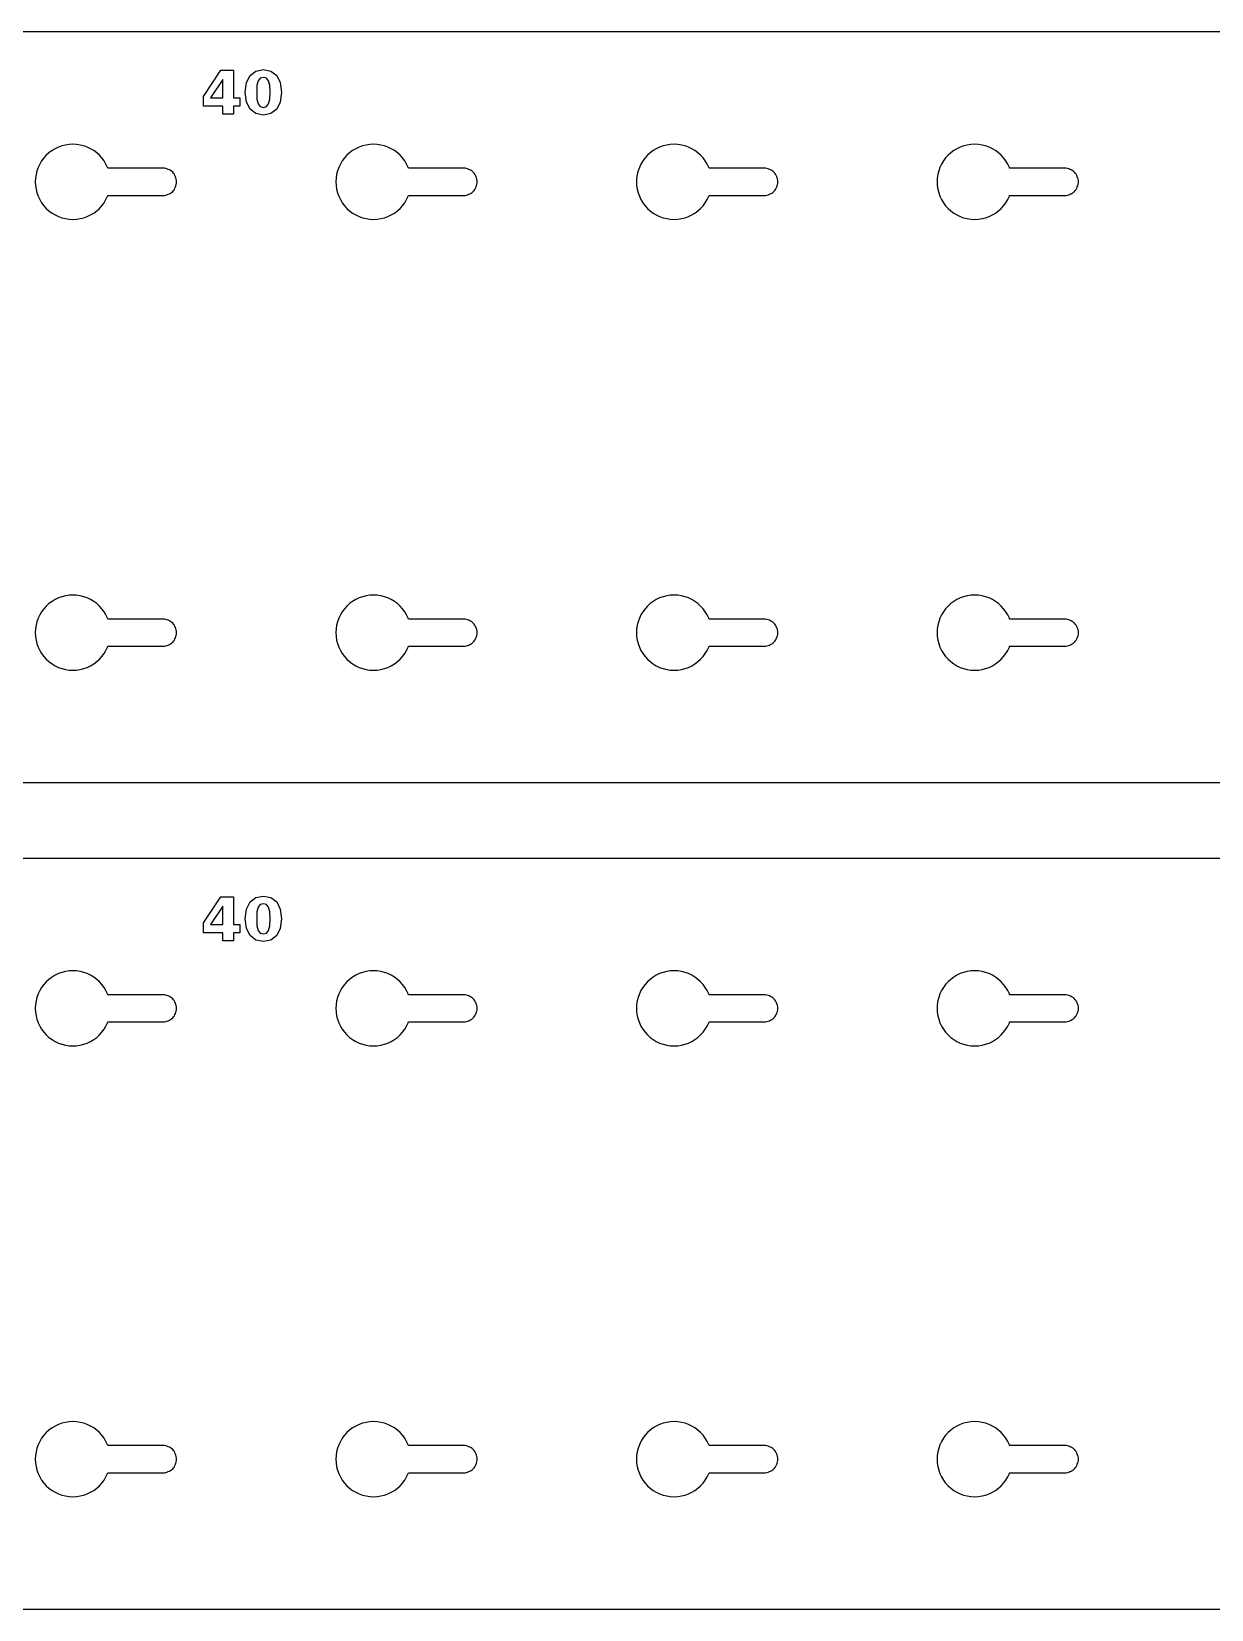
# Model space of a CAD drawing. Header units: millimetres. Extents: x 12 to 808, y 12 to 450.
# Drawn here: x 415.8 to 494.3, y 12.5 to 117.5 of the extents above; entities that cross this region are included whole.
import ezdxf

# ---------------------------------------------------------------- set-up
doc = ezdxf.new("R2010")
doc.units = ezdxf.units.MM
doc.layers.add('CUT', color=1, linetype='Continuous')
doc.layers.add('ENGRAVE', color=5, linetype='Continuous')

msp = doc.modelspace()

# ---------------------------------------------------------------- linework, layer by layer
at = {"layer": 'CUT', "color": 1}
for points in [[(12.5, 112.5), (18.5, 112.5), (18.5, 117.5), (758.5, 117.5), (758.5, 112.5), (764.5, 112.5), (764.5, 72.5), (758.5, 72.5), (758.5, 67.5), (18.5, 67.5), (18.5, 72.5), (12.5, 72.5)], [(420.09, 105.57), (420.27, 105.73), (420.43, 105.91), (420.58, 106.11), (420.7, 106.32), (420.81, 106.54), (420.83, 106.6), (424.5, 106.6), (424.59, 106.6), (424.68, 106.62), (424.76, 106.64), (424.84, 106.67), (424.92, 106.71), (425, 106.75), (425.07, 106.8), (425.14, 106.86), (425.2, 106.93), (425.25, 107), (425.29, 107.08), (425.33, 107.16), (425.36, 107.24), (425.38, 107.32), (425.4, 107.41), (425.4, 107.5), (425.4, 107.59), (425.38, 107.68), (425.36, 107.76), (425.33, 107.84), (425.29, 107.92), (425.25, 108), (425.2, 108.07), (425.14, 108.14), (425.07, 108.2), (425, 108.25), (424.92, 108.29), (424.84, 108.33), (424.76, 108.36), (424.68, 108.38), (424.59, 108.4), (424.5, 108.4), (420.83, 108.4), (420.81, 108.46), (420.7, 108.68), (420.58, 108.89), (420.43, 109.09), (420.27, 109.27), (420.09, 109.43), (419.89, 109.58), (419.68, 109.7), (419.46, 109.81), (419.23, 109.89), (418.99, 109.95), (418.75, 109.99), (418.5, 110), (418.25, 109.99), (418.01, 109.95), (417.77, 109.89), (417.54, 109.81), (417.32, 109.7), (417.11, 109.58), (416.91, 109.43), (416.73, 109.27), (416.57, 109.09), (416.42, 108.89), (416.3, 108.68), (416.19, 108.46), (416.11, 108.23), (416.05, 107.99), (416.01, 107.75), (416, 107.5), (416.01, 107.25), (416.05, 107.01), (416.11, 106.77), (416.19, 106.54), (416.3, 106.32), (416.42, 106.11), (416.57, 105.91), (416.73, 105.73), (416.91, 105.57), (417.11, 105.42), (417.32, 105.3), (417.54, 105.19), (417.77, 105.11), (418.01, 105.05), (418.25, 105.01), (418.5, 105), (418.75, 105.01), (418.99, 105.05), (419.23, 105.11), (419.46, 105.19), (419.68, 105.3), (419.89, 105.42)], [(440.09, 105.57), (440.27, 105.73), (440.43, 105.91), (440.58, 106.11), (440.7, 106.32), (440.81, 106.54), (440.83, 106.6), (444.5, 106.6), (444.59, 106.6), (444.68, 106.62), (444.76, 106.64), (444.84, 106.67), (444.92, 106.71), (445, 106.75), (445.07, 106.8), (445.14, 106.86), (445.2, 106.93), (445.25, 107), (445.29, 107.08), (445.33, 107.16), (445.36, 107.24), (445.38, 107.32), (445.4, 107.41), (445.4, 107.5), (445.4, 107.59), (445.38, 107.68), (445.36, 107.76), (445.33, 107.84), (445.29, 107.92), (445.25, 108), (445.2, 108.07), (445.14, 108.14), (445.07, 108.2), (445, 108.25), (444.92, 108.29), (444.84, 108.33), (444.76, 108.36), (444.68, 108.38), (444.59, 108.4), (444.5, 108.4), (440.83, 108.4), (440.81, 108.46), (440.7, 108.68), (440.58, 108.89), (440.43, 109.09), (440.27, 109.27), (440.09, 109.43), (439.89, 109.58), (439.68, 109.7), (439.46, 109.81), (439.23, 109.89), (438.99, 109.95), (438.75, 109.99), (438.5, 110), (438.25, 109.99), (438.01, 109.95), (437.77, 109.89), (437.54, 109.81), (437.32, 109.7), (437.11, 109.58), (436.91, 109.43), (436.73, 109.27), (436.57, 109.09), (436.42, 108.89), (436.3, 108.68), (436.19, 108.46), (436.11, 108.23), (436.05, 107.99), (436.01, 107.75), (436, 107.5), (436.01, 107.25), (436.05, 107.01), (436.11, 106.77), (436.19, 106.54), (436.3, 106.32), (436.42, 106.11), (436.57, 105.91), (436.73, 105.73), (436.91, 105.57), (437.11, 105.42), (437.32, 105.3), (437.54, 105.19), (437.77, 105.11), (438.01, 105.05), (438.25, 105.01), (438.5, 105), (438.75, 105.01), (438.99, 105.05), (439.23, 105.11), (439.46, 105.19), (439.68, 105.3), (439.89, 105.42)], [(460.09, 105.57), (460.27, 105.73), (460.43, 105.91), (460.58, 106.11), (460.7, 106.32), (460.81, 106.54), (460.83, 106.6), (464.5, 106.6), (464.59, 106.6), (464.68, 106.62), (464.76, 106.64), (464.84, 106.67), (464.92, 106.71), (465, 106.75), (465.07, 106.8), (465.14, 106.86), (465.2, 106.93), (465.25, 107), (465.29, 107.08), (465.33, 107.16), (465.36, 107.24), (465.38, 107.32), (465.4, 107.41), (465.4, 107.5), (465.4, 107.59), (465.38, 107.68), (465.36, 107.76), (465.33, 107.84), (465.29, 107.92), (465.25, 108), (465.2, 108.07), (465.14, 108.14), (465.07, 108.2), (465, 108.25), (464.92, 108.29), (464.84, 108.33), (464.76, 108.36), (464.68, 108.38), (464.59, 108.4), (464.5, 108.4), (460.83, 108.4), (460.81, 108.46), (460.7, 108.68), (460.58, 108.89), (460.43, 109.09), (460.27, 109.27), (460.09, 109.43), (459.89, 109.58), (459.68, 109.7), (459.46, 109.81), (459.23, 109.89), (458.99, 109.95), (458.75, 109.99), (458.5, 110), (458.25, 109.99), (458.01, 109.95), (457.77, 109.89), (457.54, 109.81), (457.32, 109.7), (457.11, 109.58), (456.91, 109.43), (456.73, 109.27), (456.57, 109.09), (456.42, 108.89), (456.3, 108.68), (456.19, 108.46), (456.11, 108.23), (456.05, 107.99), (456.01, 107.75), (456, 107.5), (456.01, 107.25), (456.05, 107.01), (456.11, 106.77), (456.19, 106.54), (456.3, 106.32), (456.42, 106.11), (456.57, 105.91), (456.73, 105.73), (456.91, 105.57), (457.11, 105.42), (457.32, 105.3), (457.54, 105.19), (457.77, 105.11), (458.01, 105.05), (458.25, 105.01), (458.5, 105), (458.75, 105.01), (458.99, 105.05), (459.23, 105.11), (459.46, 105.19), (459.68, 105.3), (459.89, 105.42)], [(480.09, 105.57), (480.27, 105.73), (480.43, 105.91), (480.58, 106.11), (480.7, 106.32), (480.81, 106.54), (480.83, 106.6), (484.5, 106.6), (484.59, 106.6), (484.68, 106.62), (484.76, 106.64), (484.84, 106.67), (484.92, 106.71), (485, 106.75), (485.07, 106.8), (485.14, 106.86), (485.2, 106.93), (485.25, 107), (485.29, 107.08), (485.33, 107.16), (485.36, 107.24), (485.38, 107.32), (485.4, 107.41), (485.4, 107.5), (485.4, 107.59), (485.38, 107.68), (485.36, 107.76), (485.33, 107.84), (485.29, 107.92), (485.25, 108), (485.2, 108.07), (485.14, 108.14), (485.07, 108.2), (485, 108.25), (484.92, 108.29), (484.84, 108.33), (484.76, 108.36), (484.68, 108.38), (484.59, 108.4), (484.5, 108.4), (480.83, 108.4), (480.81, 108.46), (480.7, 108.68), (480.58, 108.89), (480.43, 109.09), (480.27, 109.27), (480.09, 109.43), (479.89, 109.58), (479.68, 109.7), (479.46, 109.81), (479.23, 109.89), (478.99, 109.95), (478.75, 109.99), (478.5, 110), (478.25, 109.99), (478.01, 109.95), (477.77, 109.89), (477.54, 109.81), (477.32, 109.7), (477.11, 109.58), (476.91, 109.43), (476.73, 109.27), (476.57, 109.09), (476.42, 108.89), (476.3, 108.68), (476.19, 108.46), (476.11, 108.23), (476.05, 107.99), (476.01, 107.75), (476, 107.5), (476.01, 107.25), (476.05, 107.01), (476.11, 106.77), (476.19, 106.54), (476.3, 106.32), (476.42, 106.11), (476.57, 105.91), (476.73, 105.73), (476.91, 105.57), (477.11, 105.42), (477.32, 105.3), (477.54, 105.19), (477.77, 105.11), (478.01, 105.05), (478.25, 105.01), (478.5, 105), (478.75, 105.01), (478.99, 105.05), (479.23, 105.11), (479.46, 105.19), (479.68, 105.3), (479.89, 105.42)], [(419.89, 75.42), (420.09, 75.57), (420.27, 75.73), (420.43, 75.91), (420.58, 76.11), (420.7, 76.32), (420.81, 76.54), (420.83, 76.6), (424.5, 76.6), (424.59, 76.6), (424.68, 76.62), (424.76, 76.64), (424.84, 76.67), (424.92, 76.71), (425, 76.75), (425.07, 76.8), (425.14, 76.86), (425.2, 76.93), (425.25, 77), (425.29, 77.08), (425.33, 77.16), (425.36, 77.24), (425.38, 77.32), (425.4, 77.41), (425.4, 77.5), (425.4, 77.59), (425.38, 77.68), (425.36, 77.76), (425.33, 77.84), (425.29, 77.92), (425.25, 78), (425.2, 78.07), (425.14, 78.14), (425.07, 78.2), (425, 78.25), (424.92, 78.29), (424.84, 78.33), (424.76, 78.36), (424.68, 78.38), (424.59, 78.4), (424.5, 78.4), (420.83, 78.4), (420.81, 78.46), (420.7, 78.68), (420.58, 78.89), (420.43, 79.09), (420.27, 79.27), (420.09, 79.43), (419.89, 79.58), (419.68, 79.7), (419.46, 79.81), (419.23, 79.89), (418.99, 79.95), (418.75, 79.99), (418.5, 80), (418.25, 79.99), (418.01, 79.95), (417.77, 79.89), (417.54, 79.81), (417.32, 79.7), (417.11, 79.58), (416.91, 79.43), (416.73, 79.27), (416.57, 79.09), (416.42, 78.89), (416.3, 78.68), (416.19, 78.46), (416.11, 78.23), (416.05, 77.99), (416.01, 77.75), (416, 77.5), (416.01, 77.25), (416.05, 77.01), (416.11, 76.77), (416.19, 76.54), (416.3, 76.32), (416.42, 76.11), (416.57, 75.91), (416.73, 75.73), (416.91, 75.57), (417.11, 75.42), (417.32, 75.3), (417.54, 75.19), (417.77, 75.11), (418.01, 75.05), (418.25, 75.01), (418.5, 75), (418.75, 75.01), (418.99, 75.05), (419.23, 75.11), (419.46, 75.19), (419.68, 75.3)], [(439.89, 75.42), (440.09, 75.57), (440.27, 75.73), (440.43, 75.91), (440.58, 76.11), (440.7, 76.32), (440.81, 76.54), (440.83, 76.6), (444.5, 76.6), (444.59, 76.6), (444.68, 76.62), (444.76, 76.64), (444.84, 76.67), (444.92, 76.71), (445, 76.75), (445.07, 76.8), (445.14, 76.86), (445.2, 76.93), (445.25, 77), (445.29, 77.08), (445.33, 77.16), (445.36, 77.24), (445.38, 77.32), (445.4, 77.41), (445.4, 77.5), (445.4, 77.59), (445.38, 77.68), (445.36, 77.76), (445.33, 77.84), (445.29, 77.92), (445.25, 78), (445.2, 78.07), (445.14, 78.14), (445.07, 78.2), (445, 78.25), (444.92, 78.29), (444.84, 78.33), (444.76, 78.36), (444.68, 78.38), (444.59, 78.4), (444.5, 78.4), (440.83, 78.4), (440.81, 78.46), (440.7, 78.68), (440.58, 78.89), (440.43, 79.09), (440.27, 79.27), (440.09, 79.43), (439.89, 79.58), (439.68, 79.7), (439.46, 79.81), (439.23, 79.89), (438.99, 79.95), (438.75, 79.99), (438.5, 80), (438.25, 79.99), (438.01, 79.95), (437.77, 79.89), (437.54, 79.81), (437.32, 79.7), (437.11, 79.58), (436.91, 79.43), (436.73, 79.27), (436.57, 79.09), (436.42, 78.89), (436.3, 78.68), (436.19, 78.46), (436.11, 78.23), (436.05, 77.99), (436.01, 77.75), (436, 77.5), (436.01, 77.25), (436.05, 77.01), (436.11, 76.77), (436.19, 76.54), (436.3, 76.32), (436.42, 76.11), (436.57, 75.91), (436.73, 75.73), (436.91, 75.57), (437.11, 75.42), (437.32, 75.3), (437.54, 75.19), (437.77, 75.11), (438.01, 75.05), (438.25, 75.01), (438.5, 75), (438.75, 75.01), (438.99, 75.05), (439.23, 75.11), (439.46, 75.19), (439.68, 75.3)], [(460.09, 75.57), (460.27, 75.73), (460.43, 75.91), (460.58, 76.11), (460.7, 76.32), (460.81, 76.54), (460.83, 76.6), (464.5, 76.6), (464.59, 76.6), (464.68, 76.62), (464.76, 76.64), (464.84, 76.67), (464.92, 76.71), (465, 76.75), (465.07, 76.8), (465.14, 76.86), (465.2, 76.93), (465.25, 77), (465.29, 77.08), (465.33, 77.16), (465.36, 77.24), (465.38, 77.32), (465.4, 77.41), (465.4, 77.5), (465.4, 77.59), (465.38, 77.68), (465.36, 77.76), (465.33, 77.84), (465.29, 77.92), (465.25, 78), (465.2, 78.07), (465.14, 78.14), (465.07, 78.2), (465, 78.25), (464.92, 78.29), (464.84, 78.33), (464.76, 78.36), (464.68, 78.38), (464.59, 78.4), (464.5, 78.4), (460.83, 78.4), (460.81, 78.46), (460.7, 78.68), (460.58, 78.89), (460.43, 79.09), (460.27, 79.27), (460.09, 79.43), (459.89, 79.58), (459.68, 79.7), (459.46, 79.81), (459.23, 79.89), (458.99, 79.95), (458.75, 79.99), (458.5, 80), (458.25, 79.99), (458.01, 79.95), (457.77, 79.89), (457.54, 79.81), (457.32, 79.7), (457.11, 79.58), (456.91, 79.43), (456.73, 79.27), (456.57, 79.09), (456.42, 78.89), (456.3, 78.68), (456.19, 78.46), (456.11, 78.23), (456.05, 77.99), (456.01, 77.75), (456, 77.5), (456.01, 77.25), (456.05, 77.01), (456.11, 76.77), (456.19, 76.54), (456.3, 76.32), (456.42, 76.11), (456.57, 75.91), (456.73, 75.73), (456.91, 75.57), (457.11, 75.42), (457.32, 75.3), (457.54, 75.19), (457.77, 75.11), (458.01, 75.05), (458.25, 75.01), (458.5, 75), (458.75, 75.01), (458.99, 75.05), (459.23, 75.11), (459.46, 75.19), (459.68, 75.3), (459.89, 75.42)], [(479.89, 75.42), (480.09, 75.57), (480.27, 75.73), (480.43, 75.91), (480.58, 76.11), (480.7, 76.32), (480.81, 76.54), (480.83, 76.6), (484.5, 76.6), (484.59, 76.6), (484.68, 76.62), (484.76, 76.64), (484.84, 76.67), (484.92, 76.71), (485, 76.75), (485.07, 76.8), (485.14, 76.86), (485.2, 76.93), (485.25, 77), (485.29, 77.08), (485.33, 77.16), (485.36, 77.24), (485.38, 77.32), (485.4, 77.41), (485.4, 77.5), (485.4, 77.59), (485.38, 77.68), (485.36, 77.76), (485.33, 77.84), (485.29, 77.92), (485.25, 78), (485.2, 78.07), (485.14, 78.14), (485.07, 78.2), (485, 78.25), (484.92, 78.29), (484.84, 78.33), (484.76, 78.36), (484.68, 78.38), (484.59, 78.4), (484.5, 78.4), (480.83, 78.4), (480.81, 78.46), (480.7, 78.68), (480.58, 78.89), (480.43, 79.09), (480.27, 79.27), (480.09, 79.43), (479.89, 79.58), (479.68, 79.7), (479.46, 79.81), (479.23, 79.89), (478.99, 79.95), (478.75, 79.99), (478.5, 80), (478.25, 79.99), (478.01, 79.95), (477.77, 79.89), (477.54, 79.81), (477.32, 79.7), (477.11, 79.58), (476.91, 79.43), (476.73, 79.27), (476.57, 79.09), (476.42, 78.89), (476.3, 78.68), (476.19, 78.46), (476.11, 78.23), (476.05, 77.99), (476.01, 77.75), (476, 77.5), (476.01, 77.25), (476.05, 77.01), (476.11, 76.77), (476.19, 76.54), (476.3, 76.32), (476.42, 76.11), (476.57, 75.91), (476.73, 75.73), (476.91, 75.57), (477.11, 75.42), (477.32, 75.3), (477.54, 75.19), (477.77, 75.11), (478.01, 75.05), (478.25, 75.01), (478.5, 75), (478.75, 75.01), (478.99, 75.05), (479.23, 75.11), (479.46, 75.19), (479.68, 75.3)], [(12.5, 57.5), (18.5, 57.5), (18.5, 62.5), (758.5, 62.5), (758.5, 57.5), (764.5, 57.5), (764.5, 17.5), (758.5, 17.5), (758.5, 12.5), (18.5, 12.5), (18.5, 17.5), (12.5, 17.5)], [(420.09, 50.57), (420.27, 50.73), (420.43, 50.91), (420.58, 51.11), (420.7, 51.32), (420.81, 51.54), (420.83, 51.6), (424.5, 51.6), (424.59, 51.6), (424.68, 51.62), (424.76, 51.64), (424.84, 51.67), (424.92, 51.71), (425, 51.75), (425.07, 51.8), (425.14, 51.86), (425.2, 51.93), (425.25, 52), (425.29, 52.08), (425.33, 52.16), (425.36, 52.24), (425.38, 52.32), (425.4, 52.41), (425.4, 52.5), (425.4, 52.59), (425.38, 52.68), (425.36, 52.76), (425.33, 52.84), (425.29, 52.92), (425.25, 53), (425.2, 53.07), (425.14, 53.14), (425.07, 53.2), (425, 53.25), (424.92, 53.29), (424.84, 53.33), (424.76, 53.36), (424.68, 53.38), (424.59, 53.4), (424.5, 53.4), (420.83, 53.4), (420.81, 53.46), (420.7, 53.68), (420.58, 53.89), (420.43, 54.09), (420.27, 54.27), (420.09, 54.43), (419.89, 54.58), (419.68, 54.7), (419.46, 54.81), (419.23, 54.89), (418.99, 54.95), (418.75, 54.99), (418.5, 55), (418.25, 54.99), (418.01, 54.95), (417.77, 54.89), (417.54, 54.81), (417.32, 54.7), (417.11, 54.58), (416.91, 54.43), (416.73, 54.27), (416.57, 54.09), (416.42, 53.89), (416.3, 53.68), (416.19, 53.46), (416.11, 53.23), (416.05, 52.99), (416.01, 52.75), (416, 52.5), (416.01, 52.25), (416.05, 52.01), (416.11, 51.77), (416.19, 51.54), (416.3, 51.32), (416.42, 51.11), (416.57, 50.91), (416.73, 50.73), (416.91, 50.57), (417.11, 50.42), (417.32, 50.3), (417.54, 50.19), (417.77, 50.11), (418.01, 50.05), (418.25, 50.01), (418.5, 50), (418.75, 50.01), (418.99, 50.05), (419.23, 50.11), (419.46, 50.19), (419.68, 50.3), (419.89, 50.42)], [(440.09, 50.57), (440.27, 50.73), (440.43, 50.91), (440.58, 51.11), (440.7, 51.32), (440.81, 51.54), (440.83, 51.6), (444.5, 51.6), (444.59, 51.6), (444.68, 51.62), (444.76, 51.64), (444.84, 51.67), (444.92, 51.71), (445, 51.75), (445.07, 51.8), (445.14, 51.86), (445.2, 51.93), (445.25, 52), (445.29, 52.08), (445.33, 52.16), (445.36, 52.24), (445.38, 52.32), (445.4, 52.41), (445.4, 52.5), (445.4, 52.59), (445.38, 52.68), (445.36, 52.76), (445.33, 52.84), (445.29, 52.92), (445.25, 53), (445.2, 53.07), (445.14, 53.14), (445.07, 53.2), (445, 53.25), (444.92, 53.29), (444.84, 53.33), (444.76, 53.36), (444.68, 53.38), (444.59, 53.4), (444.5, 53.4), (440.83, 53.4), (440.81, 53.46), (440.7, 53.68), (440.58, 53.89), (440.43, 54.09), (440.27, 54.27), (440.09, 54.43), (439.89, 54.58), (439.68, 54.7), (439.46, 54.81), (439.23, 54.89), (438.99, 54.95), (438.75, 54.99), (438.5, 55), (438.25, 54.99), (438.01, 54.95), (437.77, 54.89), (437.54, 54.81), (437.32, 54.7), (437.11, 54.58), (436.91, 54.43), (436.73, 54.27), (436.57, 54.09), (436.42, 53.89), (436.3, 53.68), (436.19, 53.46), (436.11, 53.23), (436.05, 52.99), (436.01, 52.75), (436, 52.5), (436.01, 52.25), (436.05, 52.01), (436.11, 51.77), (436.19, 51.54), (436.3, 51.32), (436.42, 51.11), (436.57, 50.91), (436.73, 50.73), (436.91, 50.57), (437.11, 50.42), (437.32, 50.3), (437.54, 50.19), (437.77, 50.11), (438.01, 50.05), (438.25, 50.01), (438.5, 50), (438.75, 50.01), (438.99, 50.05), (439.23, 50.11), (439.46, 50.19), (439.68, 50.3), (439.89, 50.42)], [(460.09, 50.57), (460.27, 50.73), (460.43, 50.91), (460.58, 51.11), (460.7, 51.32), (460.81, 51.54), (460.83, 51.6), (464.5, 51.6), (464.59, 51.6), (464.68, 51.62), (464.76, 51.64), (464.84, 51.67), (464.92, 51.71), (465, 51.75), (465.07, 51.8), (465.14, 51.86), (465.2, 51.93), (465.25, 52), (465.29, 52.08), (465.33, 52.16), (465.36, 52.24), (465.38, 52.32), (465.4, 52.41), (465.4, 52.5), (465.4, 52.59), (465.38, 52.68), (465.36, 52.76), (465.33, 52.84), (465.29, 52.92), (465.25, 53), (465.2, 53.07), (465.14, 53.14), (465.07, 53.2), (465, 53.25), (464.92, 53.29), (464.84, 53.33), (464.76, 53.36), (464.68, 53.38), (464.59, 53.4), (464.5, 53.4), (460.83, 53.4), (460.81, 53.46), (460.7, 53.68), (460.58, 53.89), (460.43, 54.09), (460.27, 54.27), (460.09, 54.43), (459.89, 54.58), (459.68, 54.7), (459.46, 54.81), (459.23, 54.89), (458.99, 54.95), (458.75, 54.99), (458.5, 55), (458.25, 54.99), (458.01, 54.95), (457.77, 54.89), (457.54, 54.81), (457.32, 54.7), (457.11, 54.58), (456.91, 54.43), (456.73, 54.27), (456.57, 54.09), (456.42, 53.89), (456.3, 53.68), (456.19, 53.46), (456.11, 53.23), (456.05, 52.99), (456.01, 52.75), (456, 52.5), (456.01, 52.25), (456.05, 52.01), (456.11, 51.77), (456.19, 51.54), (456.3, 51.32), (456.42, 51.11), (456.57, 50.91), (456.73, 50.73), (456.91, 50.57), (457.11, 50.42), (457.32, 50.3), (457.54, 50.19), (457.77, 50.11), (458.01, 50.05), (458.25, 50.01), (458.5, 50), (458.75, 50.01), (458.99, 50.05), (459.23, 50.11), (459.46, 50.19), (459.68, 50.3), (459.89, 50.42)], [(480.09, 50.57), (480.27, 50.73), (480.43, 50.91), (480.58, 51.11), (480.7, 51.32), (480.81, 51.54), (480.83, 51.6), (484.5, 51.6), (484.59, 51.6), (484.68, 51.62), (484.76, 51.64), (484.84, 51.67), (484.92, 51.71), (485, 51.75), (485.07, 51.8), (485.14, 51.86), (485.2, 51.93), (485.25, 52), (485.29, 52.08), (485.33, 52.16), (485.36, 52.24), (485.38, 52.32), (485.4, 52.41), (485.4, 52.5), (485.4, 52.59), (485.38, 52.68), (485.36, 52.76), (485.33, 52.84), (485.29, 52.92), (485.25, 53), (485.2, 53.07), (485.14, 53.14), (485.07, 53.2), (485, 53.25), (484.92, 53.29), (484.84, 53.33), (484.76, 53.36), (484.68, 53.38), (484.59, 53.4), (484.5, 53.4), (480.83, 53.4), (480.81, 53.46), (480.7, 53.68), (480.58, 53.89), (480.43, 54.09), (480.27, 54.27), (480.09, 54.43), (479.89, 54.58), (479.68, 54.7), (479.46, 54.81), (479.23, 54.89), (478.99, 54.95), (478.75, 54.99), (478.5, 55), (478.25, 54.99), (478.01, 54.95), (477.77, 54.89), (477.54, 54.81), (477.32, 54.7), (477.11, 54.58), (476.91, 54.43), (476.73, 54.27), (476.57, 54.09), (476.42, 53.89), (476.3, 53.68), (476.19, 53.46), (476.11, 53.23), (476.05, 52.99), (476.01, 52.75), (476, 52.5), (476.01, 52.25), (476.05, 52.01), (476.11, 51.77), (476.19, 51.54), (476.3, 51.32), (476.42, 51.11), (476.57, 50.91), (476.73, 50.73), (476.91, 50.57), (477.11, 50.42), (477.32, 50.3), (477.54, 50.19), (477.77, 50.11), (478.01, 50.05), (478.25, 50.01), (478.5, 50), (478.75, 50.01), (478.99, 50.05), (479.23, 50.11), (479.46, 50.19), (479.68, 50.3), (479.89, 50.42)], [(419.89, 20.42), (420.09, 20.57), (420.27, 20.73), (420.43, 20.91), (420.58, 21.11), (420.7, 21.32), (420.81, 21.54), (420.83, 21.6), (424.5, 21.6), (424.59, 21.6), (424.68, 21.62), (424.76, 21.64), (424.84, 21.67), (424.92, 21.71), (425, 21.75), (425.07, 21.8), (425.14, 21.86), (425.2, 21.93), (425.25, 22), (425.29, 22.08), (425.33, 22.16), (425.36, 22.24), (425.38, 22.32), (425.4, 22.41), (425.4, 22.5), (425.4, 22.59), (425.38, 22.68), (425.36, 22.76), (425.33, 22.84), (425.29, 22.92), (425.25, 23), (425.2, 23.07), (425.14, 23.14), (425.07, 23.2), (425, 23.25), (424.92, 23.29), (424.84, 23.33), (424.76, 23.36), (424.68, 23.38), (424.59, 23.4), (424.5, 23.4), (420.83, 23.4), (420.81, 23.46), (420.7, 23.68), (420.58, 23.89), (420.43, 24.09), (420.27, 24.27), (420.09, 24.43), (419.89, 24.58), (419.68, 24.7), (419.46, 24.81), (419.23, 24.89), (418.99, 24.95), (418.75, 24.99), (418.5, 25), (418.25, 24.99), (418.01, 24.95), (417.77, 24.89), (417.54, 24.81), (417.32, 24.7), (417.11, 24.58), (416.91, 24.43), (416.73, 24.27), (416.57, 24.09), (416.42, 23.89), (416.3, 23.68), (416.19, 23.46), (416.11, 23.23), (416.05, 22.99), (416.01, 22.75), (416, 22.5), (416.01, 22.25), (416.05, 22.01), (416.11, 21.77), (416.19, 21.54), (416.3, 21.32), (416.42, 21.11), (416.57, 20.91), (416.73, 20.73), (416.91, 20.57), (417.11, 20.42), (417.32, 20.3), (417.54, 20.19), (417.77, 20.11), (418.01, 20.05), (418.25, 20.01), (418.5, 20), (418.75, 20.01), (418.99, 20.05), (419.23, 20.11), (419.46, 20.19), (419.68, 20.3)], [(439.89, 20.42), (440.09, 20.57), (440.27, 20.73), (440.43, 20.91), (440.58, 21.11), (440.7, 21.32), (440.81, 21.54), (440.83, 21.6), (444.5, 21.6), (444.59, 21.6), (444.68, 21.62), (444.76, 21.64), (444.84, 21.67), (444.92, 21.71), (445, 21.75), (445.07, 21.8), (445.14, 21.86), (445.2, 21.93), (445.25, 22), (445.29, 22.08), (445.33, 22.16), (445.36, 22.24), (445.38, 22.32), (445.4, 22.41), (445.4, 22.5), (445.4, 22.59), (445.38, 22.68), (445.36, 22.76), (445.33, 22.84), (445.29, 22.92), (445.25, 23), (445.2, 23.07), (445.14, 23.14), (445.07, 23.2), (445, 23.25), (444.92, 23.29), (444.84, 23.33), (444.76, 23.36), (444.68, 23.38), (444.59, 23.4), (444.5, 23.4), (440.83, 23.4), (440.81, 23.46), (440.7, 23.68), (440.58, 23.89), (440.43, 24.09), (440.27, 24.27), (440.09, 24.43), (439.89, 24.58), (439.68, 24.7), (439.46, 24.81), (439.23, 24.89), (438.99, 24.95), (438.75, 24.99), (438.5, 25), (438.25, 24.99), (438.01, 24.95), (437.77, 24.89), (437.54, 24.81), (437.32, 24.7), (437.11, 24.58), (436.91, 24.43), (436.73, 24.27), (436.57, 24.09), (436.42, 23.89), (436.3, 23.68), (436.19, 23.46), (436.11, 23.23), (436.05, 22.99), (436.01, 22.75), (436, 22.5), (436.01, 22.25), (436.05, 22.01), (436.11, 21.77), (436.19, 21.54), (436.3, 21.32), (436.42, 21.11), (436.57, 20.91), (436.73, 20.73), (436.91, 20.57), (437.11, 20.42), (437.32, 20.3), (437.54, 20.19), (437.77, 20.11), (438.01, 20.05), (438.25, 20.01), (438.5, 20), (438.75, 20.01), (438.99, 20.05), (439.23, 20.11), (439.46, 20.19), (439.68, 20.3)], [(460.09, 20.57), (460.27, 20.73), (460.43, 20.91), (460.58, 21.11), (460.7, 21.32), (460.81, 21.54), (460.83, 21.6), (464.5, 21.6), (464.59, 21.6), (464.68, 21.62), (464.76, 21.64), (464.84, 21.67), (464.92, 21.71), (465, 21.75), (465.07, 21.8), (465.14, 21.86), (465.2, 21.93), (465.25, 22), (465.29, 22.08), (465.33, 22.16), (465.36, 22.24), (465.38, 22.32), (465.4, 22.41), (465.4, 22.5), (465.4, 22.59), (465.38, 22.68), (465.36, 22.76), (465.33, 22.84), (465.29, 22.92), (465.25, 23), (465.2, 23.07), (465.14, 23.14), (465.07, 23.2), (465, 23.25), (464.92, 23.29), (464.84, 23.33), (464.76, 23.36), (464.68, 23.38), (464.59, 23.4), (464.5, 23.4), (460.83, 23.4), (460.81, 23.46), (460.7, 23.68), (460.58, 23.89), (460.43, 24.09), (460.27, 24.27), (460.09, 24.43), (459.89, 24.58), (459.68, 24.7), (459.46, 24.81), (459.23, 24.89), (458.99, 24.95), (458.75, 24.99), (458.5, 25), (458.25, 24.99), (458.01, 24.95), (457.77, 24.89), (457.54, 24.81), (457.32, 24.7), (457.11, 24.58), (456.91, 24.43), (456.73, 24.27), (456.57, 24.09), (456.42, 23.89), (456.3, 23.68), (456.19, 23.46), (456.11, 23.23), (456.05, 22.99), (456.01, 22.75), (456, 22.5), (456.01, 22.25), (456.05, 22.01), (456.11, 21.77), (456.19, 21.54), (456.3, 21.32), (456.42, 21.11), (456.57, 20.91), (456.73, 20.73), (456.91, 20.57), (457.11, 20.42), (457.32, 20.3), (457.54, 20.19), (457.77, 20.11), (458.01, 20.05), (458.25, 20.01), (458.5, 20), (458.75, 20.01), (458.99, 20.05), (459.23, 20.11), (459.46, 20.19), (459.68, 20.3), (459.89, 20.42)], [(479.89, 20.42), (480.09, 20.57), (480.27, 20.73), (480.43, 20.91), (480.58, 21.11), (480.7, 21.32), (480.81, 21.54), (480.83, 21.6), (484.5, 21.6), (484.59, 21.6), (484.68, 21.62), (484.76, 21.64), (484.84, 21.67), (484.92, 21.71), (485, 21.75), (485.07, 21.8), (485.14, 21.86), (485.2, 21.93), (485.25, 22), (485.29, 22.08), (485.33, 22.16), (485.36, 22.24), (485.38, 22.32), (485.4, 22.41), (485.4, 22.5), (485.4, 22.59), (485.38, 22.68), (485.36, 22.76), (485.33, 22.84), (485.29, 22.92), (485.25, 23), (485.2, 23.07), (485.14, 23.14), (485.07, 23.2), (485, 23.25), (484.92, 23.29), (484.84, 23.33), (484.76, 23.36), (484.68, 23.38), (484.59, 23.4), (484.5, 23.4), (480.83, 23.4), (480.81, 23.46), (480.7, 23.68), (480.58, 23.89), (480.43, 24.09), (480.27, 24.27), (480.09, 24.43), (479.89, 24.58), (479.68, 24.7), (479.46, 24.81), (479.23, 24.89), (478.99, 24.95), (478.75, 24.99), (478.5, 25), (478.25, 24.99), (478.01, 24.95), (477.77, 24.89), (477.54, 24.81), (477.32, 24.7), (477.11, 24.58), (476.91, 24.43), (476.73, 24.27), (476.57, 24.09), (476.42, 23.89), (476.3, 23.68), (476.19, 23.46), (476.11, 23.23), (476.05, 22.99), (476.01, 22.75), (476, 22.5), (476.01, 22.25), (476.05, 22.01), (476.11, 21.77), (476.19, 21.54), (476.3, 21.32), (476.42, 21.11), (476.57, 20.91), (476.73, 20.73), (476.91, 20.57), (477.11, 20.42), (477.32, 20.3), (477.54, 20.19), (477.77, 20.11), (478.01, 20.05), (478.25, 20.01), (478.5, 20), (478.75, 20.01), (478.99, 20.05), (479.23, 20.11), (479.46, 20.19), (479.68, 20.3)]]:
    msp.add_lwpolyline(points, close=True, dxfattribs=at)
at = {"layer": 'ENGRAVE', "color": 5}
for points in [[(428.35, 114.92), (429.18, 114.92), (429.18, 113.08), (429.6, 113.08), (429.6, 112.53), (429.18, 112.53), (429.18, 112), (428.47, 112), (428.47, 112.53), (427.18, 112.53), (427.18, 113.18)], [(432.38, 113.45), (432.3, 112.81), (432.06, 112.34), (431.68, 112.04), (431.18, 111.94), (430.67, 112.04), (430.29, 112.34), (430.05, 112.81), (429.97, 113.45), (430.05, 114.1), (430.29, 114.58), (430.67, 114.87), (431.18, 114.97), (431.68, 114.87), (432.06, 114.58), (432.3, 114.1)], [(431.62, 113.46), (431.6, 113.93), (431.52, 114.23), (431.38, 114.4), (431.18, 114.45), (430.97, 114.4), (430.83, 114.23), (430.75, 113.93), (430.73, 113.46), (430.75, 112.99), (430.83, 112.68), (430.97, 112.51), (431.18, 112.45), (431.38, 112.51), (431.52, 112.68), (431.6, 112.99)], [(428.47, 114.3), (427.65, 113.08), (428.47, 113.08)], [(428.35, 59.92), (429.18, 59.92), (429.18, 58.08), (429.6, 58.08), (429.6, 57.53), (429.18, 57.53), (429.18, 57), (428.47, 57), (428.47, 57.53), (427.18, 57.53), (427.18, 58.18)], [(432.38, 58.45), (432.3, 57.81), (432.06, 57.34), (431.68, 57.04), (431.18, 56.94), (430.67, 57.04), (430.29, 57.34), (430.05, 57.81), (429.97, 58.45), (430.05, 59.1), (430.29, 59.58), (430.67, 59.87), (431.18, 59.97), (431.68, 59.87), (432.06, 59.58), (432.3, 59.1)], [(428.47, 59.3), (427.65, 58.08), (428.47, 58.08)], [(431.62, 58.46), (431.6, 58.93), (431.52, 59.23), (431.38, 59.4), (431.18, 59.45), (430.97, 59.4), (430.83, 59.23), (430.75, 58.93), (430.73, 58.46), (430.75, 57.99), (430.83, 57.68), (430.97, 57.51), (431.18, 57.45), (431.38, 57.51), (431.52, 57.68), (431.6, 57.99)]]:
    msp.add_lwpolyline(points, close=True, dxfattribs=at)

doc.saveas('drawing.dxf')
